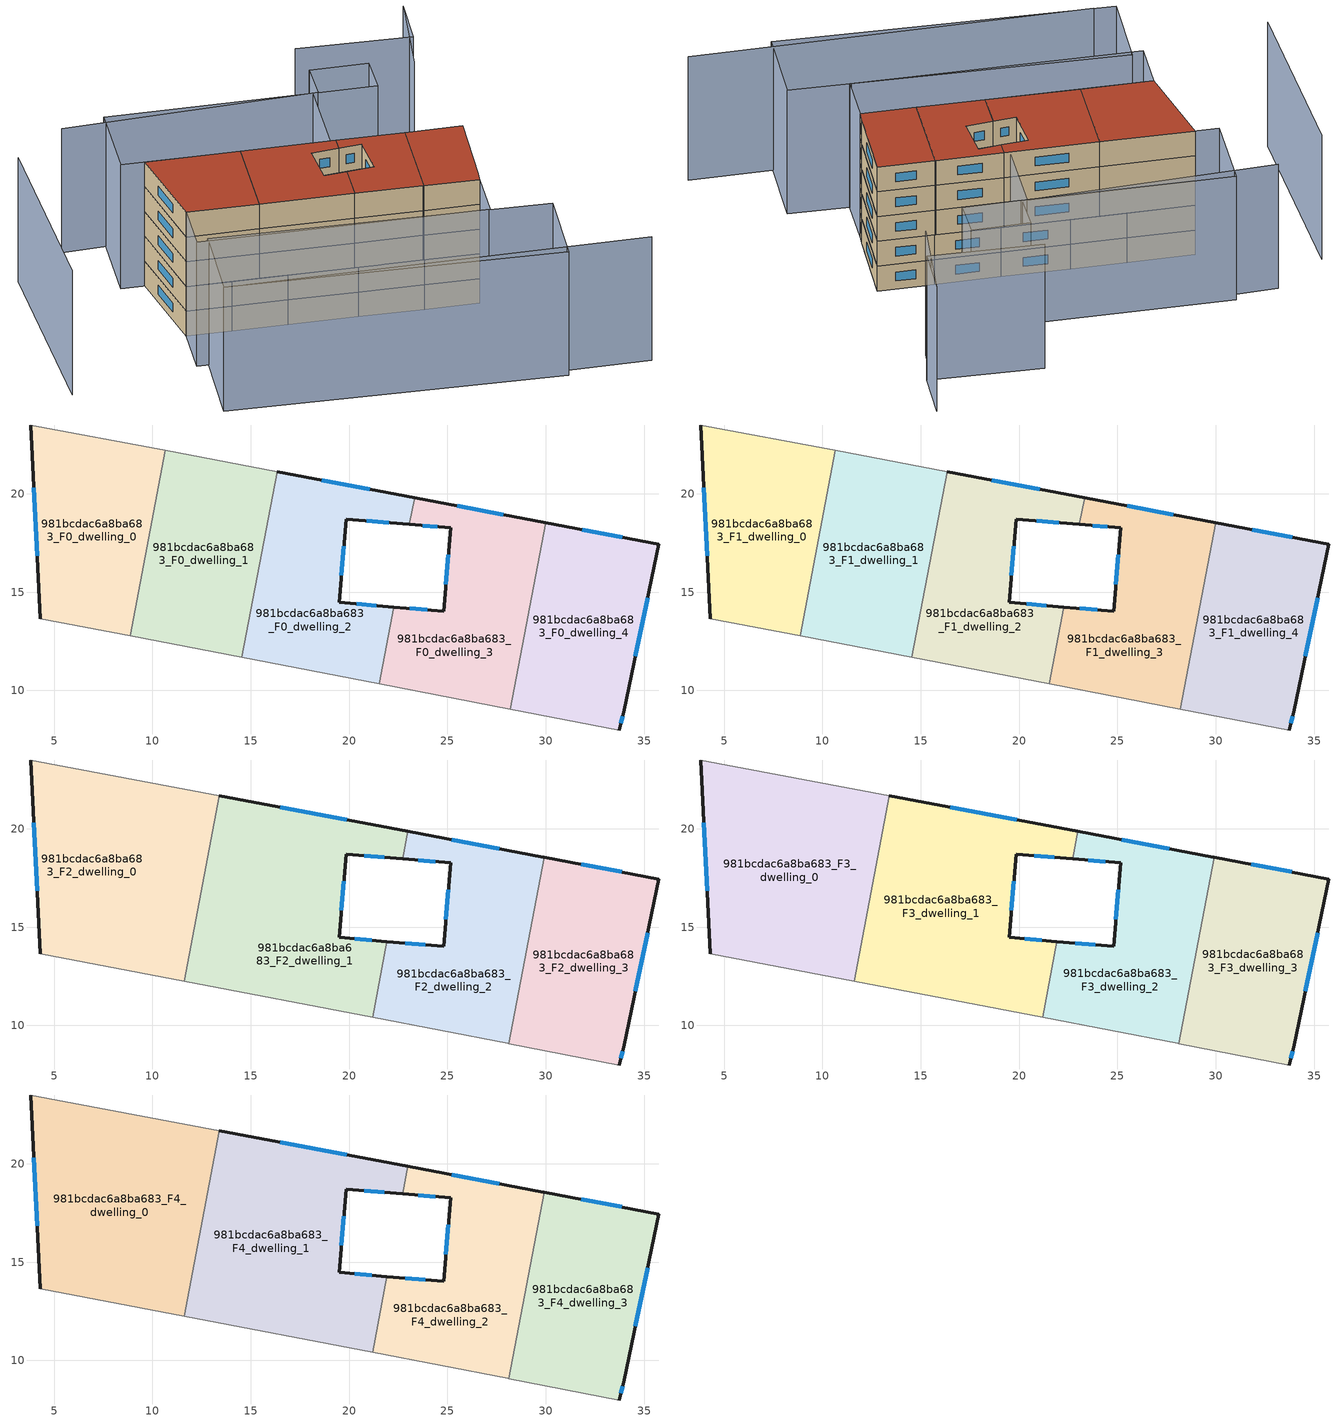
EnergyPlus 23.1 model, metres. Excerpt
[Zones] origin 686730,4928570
981bcdac6a8ba683_F0_dwelling_0
 floor ground (EU_floor_Construction): 10.65,22.2 8.86,12.78 4.31,13.66 3.81,23.49 z0
 wall outside (EU_wall_Construction): 3.81,23.49 4.31,13.66 z0:3
 wall to 981bcdac6a8ba683_F0_dwelling_1 (EU_wall_Construction): 8.86,12.78 10.65,22.2 z0:3
 wall adiabatic (EU_wall_Construction): 4.31,13.66 8.86,12.78 / 10.65,22.2 3.81,23.49 z0:3
 window (EU_Window_Construction): 3.97,20.31 4.14,16.85 z0.97:2.03
981bcdac6a8ba683_F0_dwelling_1
 floor ground (EU_floor_Construction): 16.34,21.12 14.55,11.68 8.86,12.78 10.65,22.2 z0
 wall to 981bcdac6a8ba683_F0_dwelling_2 (EU_wall_Construction): 14.55,11.68 16.34,21.12 z0:3
 wall adiabatic (EU_wall_Construction): 8.86,12.78 14.55,11.68 / 16.34,21.12 10.65,22.2 z0:3
981bcdac6a8ba683_F0_dwelling_2
 floor ground (EU_floor_Construction): 23.32,19.8 23.07,18.44 19.85,18.71 19.5,14.47 22.27,14.24 21.53,10.34 14.55,11.68 16.34,21.12 z0
 wall outside (EU_wall_Construction): 22.27,14.24 19.5,14.47 19.85,18.71 23.07,18.44 / 23.32,19.8 16.34,21.12 z0:3
 wall to 981bcdac6a8ba683_F0_dwelling_3 (EU_wall_Construction): 23.07,18.44 23.32,19.8 / 21.53,10.34 22.27,14.24 z0:3
 wall adiabatic (EU_wall_Construction): 14.55,11.68 21.53,10.34 z0:3
 window (EU_Window_Construction): 20.89,18.63 22.02,18.53 / 19.61,15.85 19.74,17.34 / 21.37,14.32 20.4,14.4 / 21.06,20.23 18.6,20.69 z0.97:2.03
981bcdac6a8ba683_F0_dwelling_3
 floor ground (EU_floor_Construction): 30,18.53 28.2,9.06 21.53,10.34 22.27,14.24 24.8,14.02 25.16,18.26 23.07,18.44 23.32,19.8 z0
 wall outside (EU_wall_Construction): 23.07,18.44 25.16,18.26 24.8,14.02 22.27,14.24 / 30,18.53 23.32,19.8 z0:3
 wall to 981bcdac6a8ba683_F0_dwelling_4 (EU_wall_Construction): 28.2,9.06 30,18.53 z0:3
 wall adiabatic (EU_wall_Construction): 21.53,10.34 28.2,9.06 z0:3
 window (EU_Window_Construction): 25.04,16.89 24.92,15.4 / 23.75,18.38 24.48,18.32 / 27.83,18.94 25.49,19.39 / 23.98,14.09 23.09,14.17 z0.97:2.03
981bcdac6a8ba683_F0_dwelling_4
 floor ground (EU_floor_Construction): 35.75,17.44 33.98,9.01 33.74,7.99 28.2,9.06 30,18.53 z0
 wall outside (EU_wall_Construction): 33.74,7.99 33.98,9.01 35.75,17.44 30,18.53 z0:3
 wall adiabatic (EU_wall_Construction): 28.2,9.06 33.74,7.99 z0:3
 window (EU_Window_Construction): 33.88,17.8 31.86,18.18 / 34.55,11.75 35.17,14.71 / 33.82,8.32 33.9,8.68 z0.97:2.03
981bcdac6a8ba683_F1_dwelling_0
 floor to 981bcdac6a8ba683_F0_dwelling_0 (EU_floor_Construction): 10.65,22.2 8.86,12.78 4.31,13.66 3.81,23.49 z3
 wall outside (EU_wall_Construction): 3.81,23.49 4.31,13.66 z3:6
 wall to 981bcdac6a8ba683_F1_dwelling_1 (EU_wall_Construction): 8.86,12.78 10.65,22.2 z3:6
 wall adiabatic (EU_wall_Construction): 4.31,13.66 8.86,12.78 / 10.65,22.2 3.81,23.49 z3:6
 window (EU_Window_Construction): 3.97,20.31 4.14,16.85 z3.97:5.03
981bcdac6a8ba683_F1_dwelling_1
 floor to 981bcdac6a8ba683_F0_dwelling_1 (EU_floor_Construction): 16.34,21.12 14.55,11.68 8.86,12.78 10.65,22.2 z3
 wall to 981bcdac6a8ba683_F1_dwelling_2 (EU_wall_Construction): 14.55,11.68 16.34,21.12 z3:6
 wall adiabatic (EU_wall_Construction): 8.86,12.78 14.55,11.68 / 16.34,21.12 10.65,22.2 z3:6
 ceiling adiabatic (EU_roof_Construction): 11.61,12.25 13.4,21.68 10.65,22.2 8.86,12.78 z6
981bcdac6a8ba683_F1_dwelling_2
 floor to 981bcdac6a8ba683_F0_dwelling_2 (EU_floor_Construction): 23.32,19.8 23.07,18.44 19.85,18.71 19.5,14.47 22.27,14.24 21.53,10.34 14.55,11.68 16.34,21.12 z3
 wall outside (EU_wall_Construction): 22.27,14.24 19.5,14.47 19.85,18.71 23.07,18.44 / 23.32,19.8 16.34,21.12 z3:6
 wall to 981bcdac6a8ba683_F1_dwelling_3 (EU_wall_Construction): 23.07,18.44 23.32,19.8 / 21.53,10.34 22.27,14.24 z3:6
 wall adiabatic (EU_wall_Construction): 14.55,11.68 21.53,10.34 z3:6
 window (EU_Window_Construction): 20.89,18.63 22.02,18.53 / 19.61,15.85 19.74,17.34 / 21.37,14.32 20.4,14.4 / 21.06,20.23 18.6,20.69 z3.97:5.03
981bcdac6a8ba683_F1_dwelling_3
 floor to 981bcdac6a8ba683_F0_dwelling_3 (EU_floor_Construction): 30,18.53 28.2,9.06 21.53,10.34 22.27,14.24 24.8,14.02 25.16,18.26 23.07,18.44 23.32,19.8 z3
 wall outside (EU_wall_Construction): 23.07,18.44 25.16,18.26 24.8,14.02 22.27,14.24 / 30,18.53 23.32,19.8 z3:6
 wall to 981bcdac6a8ba683_F1_dwelling_4 (EU_wall_Construction): 28.2,9.06 30,18.53 z3:6
 wall adiabatic (EU_wall_Construction): 21.53,10.34 28.2,9.06 z3:6
 window (EU_Window_Construction): 25.04,16.89 24.92,15.4 / 23.75,18.38 24.48,18.32 / 27.83,18.94 25.49,19.39 / 23.98,14.09 23.09,14.17 z3.97:5.03
981bcdac6a8ba683_F1_dwelling_4
 floor to 981bcdac6a8ba683_F0_dwelling_4 (EU_floor_Construction): 35.75,17.44 33.98,9.01 33.74,7.99 28.2,9.06 30,18.53 z3
 wall outside (EU_wall_Construction): 33.74,7.99 33.98,9.01 35.75,17.44 30,18.53 z3:6
 wall adiabatic (EU_wall_Construction): 28.2,9.06 33.74,7.99 z3:6
 window (EU_Window_Construction): 33.88,17.8 31.86,18.18 / 34.55,11.75 35.17,14.71 / 33.82,8.32 33.9,8.68 z3.97:5.03
981bcdac6a8ba683_F2_dwelling_0
 floor to 981bcdac6a8ba683_F1_dwelling_0 (EU_floor_Construction): 10.65,22.2 8.86,12.78 4.31,13.66 3.81,23.49 z6
 floor adiabatic (EU_floor_Construction): 13.4,21.68 11.61,12.25 8.86,12.78 10.65,22.2 z6
 wall outside (EU_wall_Construction): 3.81,23.49 4.31,13.66 z6:9
 wall adiabatic (EU_wall_Construction): 13.4,21.68 3.81,23.49 / 4.31,13.66 11.61,12.25 z6:9
 wall to 981bcdac6a8ba683_F2_dwelling_1 (EU_wall_Construction): 11.61,12.25 13.4,21.68 z6:9
 window (EU_Window_Construction): 3.97,20.31 4.14,16.85 z6.97:8.03
981bcdac6a8ba683_F2_dwelling_1
 floor to 981bcdac6a8ba683_F1_dwelling_2 (EU_floor_Construction): 22.99,19.86 22.72,18.47 19.85,18.71 19.5,14.47 21.93,14.27 21.19,10.41 14.55,11.69 16.34,21.12 z6
 floor to 981bcdac6a8ba683_F1_dwelling_1 (EU_floor_Construction): 16.34,21.12 14.55,11.69 11.61,12.25 13.4,21.68 z6
 wall outside (EU_wall_Construction): 21.93,14.27 19.5,14.47 19.85,18.71 22.72,18.47 / 22.99,19.86 13.4,21.68 z6:9
 wall to 981bcdac6a8ba683_F2_dwelling_2 (EU_wall_Construction): 21.19,10.41 21.93,14.27 / 22.72,18.47 22.99,19.86 z6:9
 wall adiabatic (EU_wall_Construction): 11.61,12.25 21.19,10.41 z6:9
 window (EU_Window_Construction): 20.78,18.64 21.79,18.55 / 19.61,15.85 19.74,17.34 / 21.14,14.33 20.29,14.41 / 19.88,20.45 16.51,21.09 z6.97:8.03
981bcdac6a8ba683_F2_dwelling_2
 floor to 981bcdac6a8ba683_F1_dwelling_2 (EU_floor_Construction): 23.32,19.8 23.07,18.44 22.72,18.47 22.99,19.86 z6; 22.27,14.24 21.53,10.34 21.19,10.41 21.93,14.27 z6
 floor to 981bcdac6a8ba683_F1_dwelling_3 (EU_floor_Construction): 29.91,18.55 28.11,9.08 28.06,9.08 21.53,10.34 22.27,14.24 24.8,14.02 25.16,18.26 23.07,18.44 23.32,19.8 z6
 wall outside (EU_wall_Construction): 22.72,18.47 25.16,18.26 24.8,14.02 21.93,14.27 / 29.91,18.55 29.86,18.56 22.99,19.86 z6:9
 wall adiabatic (EU_wall_Construction): 21.19,10.41 28.06,9.08 28.11,9.08 z6:9
 wall to 981bcdac6a8ba683_F2_dwelling_3 (EU_wall_Construction): 28.11,9.08 29.91,18.55 z6:9
 window (EU_Window_Construction): 23.87,14.1 22.86,14.19 / 25.04,16.89 24.92,15.4 / 23.51,18.4 24.37,18.33 / 27.63,18.98 25.21,19.44 z6.97:8.03
981bcdac6a8ba683_F2_dwelling_3
 floor to 981bcdac6a8ba683_F1_dwelling_4 (EU_floor_Construction): 35.75,17.44 33.98,9.01 33.74,7.99 28.2,9.06 30,18.53 z6
 floor to 981bcdac6a8ba683_F1_dwelling_3 (EU_floor_Construction): 30,18.53 28.2,9.06 28.11,9.08 29.91,18.55 z6
 wall outside (EU_wall_Construction): 33.74,7.99 33.98,9.01 35.75,17.44 29.91,18.55 z6:9
 wall adiabatic (EU_wall_Construction): 28.11,9.08 33.74,7.99 z6:9
 window (EU_Window_Construction): 33.82,8.32 33.9,8.68 / 33.86,17.8 31.8,18.19 / 34.55,11.75 35.17,14.71 z6.97:8.03
981bcdac6a8ba683_F3_dwelling_0
 floor to 981bcdac6a8ba683_F2_dwelling_0 (EU_floor_Construction): 13.4,21.68 11.61,12.25 4.31,13.66 3.81,23.49 z9
 wall outside (EU_wall_Construction): 3.81,23.49 4.31,13.66 z9:12
 wall adiabatic (EU_wall_Construction): 13.4,21.68 3.81,23.49 / 4.31,13.66 11.61,12.25 z9:12
 wall to 981bcdac6a8ba683_F3_dwelling_1 (EU_wall_Construction): 11.61,12.25 13.4,21.68 z9:12
 window (EU_Window_Construction): 3.97,20.31 4.14,16.85 z9.97:11.03
981bcdac6a8ba683_F3_dwelling_1
 floor to 981bcdac6a8ba683_F2_dwelling_1 (EU_floor_Construction): 22.99,19.86 22.72,18.47 19.85,18.71 19.5,14.47 21.93,14.27 21.19,10.41 11.61,12.25 13.4,21.68 z9
 wall outside (EU_wall_Construction): 21.93,14.27 19.5,14.47 19.85,18.71 22.72,18.47 / 22.99,19.86 13.4,21.68 z9:12
 wall to 981bcdac6a8ba683_F3_dwelling_2 (EU_wall_Construction): 21.19,10.41 21.93,14.27 / 22.72,18.47 22.99,19.86 z9:12
 wall adiabatic (EU_wall_Construction): 11.61,12.25 21.19,10.41 z9:12
 window (EU_Window_Construction): 20.78,18.64 21.79,18.55 / 19.61,15.85 19.74,17.34 / 21.14,14.33 20.29,14.41 / 19.88,20.45 16.51,21.09 z9.97:11.03
981bcdac6a8ba683_F3_dwelling_2
 floor to 981bcdac6a8ba683_F2_dwelling_2 (EU_floor_Construction): 29.86,18.56 29.91,18.55 28.11,9.08 28.06,9.08 21.19,10.41 21.93,14.27 24.8,14.02 25.16,18.26 22.72,18.47 22.99,19.86 z9
 wall outside (EU_wall_Construction): 22.72,18.47 25.16,18.26 24.8,14.02 21.93,14.27 / 29.91,18.55 29.86,18.56 22.99,19.86 z9:12
 wall adiabatic (EU_wall_Construction): 21.19,10.41 28.06,9.08 28.11,9.08 z9:12
 wall to 981bcdac6a8ba683_F3_dwelling_3 (EU_wall_Construction): 28.11,9.08 29.91,18.55 z9:12
 window (EU_Window_Construction): 23.87,14.1 22.86,14.19 / 25.04,16.89 24.92,15.4 / 23.51,18.4 24.37,18.33 / 27.63,18.98 25.21,19.44 z9.97:11.03
981bcdac6a8ba683_F3_dwelling_3
 floor to 981bcdac6a8ba683_F2_dwelling_3 (EU_floor_Construction): 35.75,17.44 33.98,9.01 33.74,7.99 28.11,9.08 29.91,18.55 z9
 wall outside (EU_wall_Construction): 33.74,7.99 33.98,9.01 35.75,17.44 29.91,18.55 z9:12
 wall adiabatic (EU_wall_Construction): 28.11,9.08 33.74,7.99 z9:12
 window (EU_Window_Construction): 33.82,8.32 33.9,8.68 / 33.86,17.8 31.8,18.19 / 34.55,11.75 35.17,14.71 z9.97:11.03
981bcdac6a8ba683_F4_dwelling_0
 floor to 981bcdac6a8ba683_F3_dwelling_0 (EU_floor_Construction): 13.4,21.68 11.61,12.25 4.31,13.66 3.81,23.49 z12
 wall outside (EU_wall_Construction): 3.81,23.49 4.31,13.66 z12:15
 wall adiabatic (EU_wall_Construction): 13.4,21.68 3.81,23.49 / 4.31,13.66 11.61,12.25 z12:15
 wall to 981bcdac6a8ba683_F4_dwelling_1 (EU_wall_Construction): 11.61,12.25 13.4,21.68 z12:15
 window (EU_Window_Construction): 3.97,20.31 4.14,16.85 z12.97:14.03
 roof outside (EU_roof_Construction): 11.61,12.25 13.4,21.68 3.81,23.49 4.31,13.66 z15
981bcdac6a8ba683_F4_dwelling_1
 floor to 981bcdac6a8ba683_F3_dwelling_1 (EU_floor_Construction): 22.99,19.86 22.72,18.47 19.85,18.71 19.5,14.47 21.93,14.27 21.19,10.41 11.61,12.25 13.4,21.68 z12
 wall outside (EU_wall_Construction): 21.93,14.27 19.5,14.47 19.85,18.71 22.72,18.47 / 22.99,19.86 13.4,21.68 z12:15
 wall to 981bcdac6a8ba683_F4_dwelling_2 (EU_wall_Construction): 21.19,10.41 21.93,14.27 / 22.72,18.47 22.99,19.86 z12:15
 wall adiabatic (EU_wall_Construction): 11.61,12.25 21.19,10.41 z12:15
 window (EU_Window_Construction): 20.78,18.64 21.79,18.55 / 19.61,15.85 19.74,17.34 / 21.14,14.33 20.29,14.41 / 19.88,20.45 16.51,21.09 z12.97:14.03
 roof outside (EU_roof_Construction): 21.19,10.41 21.93,14.27 19.5,14.47 19.85,18.71 22.72,18.47 22.99,19.86 13.4,21.68 11.61,12.25 z15
981bcdac6a8ba683_F4_dwelling_2
 floor to 981bcdac6a8ba683_F3_dwelling_2 (EU_floor_Construction): 29.86,18.56 29.91,18.55 28.11,9.08 28.06,9.08 21.19,10.41 21.93,14.27 24.8,14.02 25.16,18.26 22.72,18.47 22.99,19.86 z12
 wall outside (EU_wall_Construction): 22.72,18.47 25.16,18.26 24.8,14.02 21.93,14.27 / 29.91,18.55 29.86,18.56 22.99,19.86 z12:15
 wall adiabatic (EU_wall_Construction): 21.19,10.41 28.06,9.08 28.11,9.08 z12:15
 wall to 981bcdac6a8ba683_F4_dwelling_3 (EU_wall_Construction): 28.11,9.08 29.91,18.55 z12:15
 window (EU_Window_Construction): 23.87,14.1 22.86,14.19 / 25.04,16.89 24.92,15.4 / 23.51,18.4 24.37,18.33 / 27.63,18.98 25.21,19.44 z12.97:14.03
 roof outside (EU_roof_Construction): 28.11,9.08 29.91,18.55 29.86,18.56 22.99,19.86 22.72,18.47 25.16,18.26 24.8,14.02 21.93,14.27 21.19,10.41 28.06,9.08 z15
981bcdac6a8ba683_F4_dwelling_3
 floor to 981bcdac6a8ba683_F3_dwelling_3 (EU_floor_Construction): 35.75,17.44 33.98,9.01 33.74,7.99 28.11,9.08 29.91,18.55 z12
 wall outside (EU_wall_Construction): 33.74,7.99 33.98,9.01 35.75,17.44 29.91,18.55 z12:15
 wall adiabatic (EU_wall_Construction): 28.11,9.08 33.74,7.99 z12:15
 window (EU_Window_Construction): 33.82,8.32 33.9,8.68 / 33.86,17.8 31.8,18.19 / 34.55,11.75 35.17,14.71 z12.97:14.03
 roof outside (EU_roof_Construction): 33.74,7.99 33.98,9.01 35.75,17.44 29.91,18.55 28.11,9.08 z15
shading: 24.62,28.4 -1.65,32.09 / 5.01,-0.52 45.88,-7.89 / -7.64,28.98 -10.16,8.33 / 35.52,29.8 38.23,39.43 / 38.25,39.44 37.12,34 / 37.12,34 25.33,36.45 / 4.56,8.51 38.92,1.36 / 38.92,1.36 37.13,-7.23 / 37.13,-7.23 2.77,-0.08 / 2.77,-0.08 4.56,8.51 / 4.3,13.66 33.74,7.99 / 33.74,7.99 32.72,2.66 / 32.72,2.66 3.28,8.32 / 3.28,8.32 4.3,13.66 / 3.02,32.46 24.02,28.5 / 24.02,28.5 22.41,19.97 / 22.41,19.97 1.42,23.92 / 1.42,23.92 3.02,32.46 / 25.24,32.39 31.24,31.34 / 31.24,31.34 30.53,27.3 / 30.53,27.3 24.53,28.36 / 24.53,28.36 25.24,32.39 z0:15
[Building]
EU S2 Campaign: North Axis=0; Terrain=City; Solar Distribution=FullExterior
[Site:Location]
Bologna: Latitude=44.5; Longitude=11.25; Time Zone=1; Elevation=37
[SizingPeriod:WeatherFileDays]
AnnualSizingPeriod: Begin Month=1; Begin Day of Month=1; End Month=12; End Day of Month=31; Day of Week for Start Day=Monday; Use Weather File Daylight Saving Period=No; Use Weather File Rain and Snow Indicators=No
[MATERIAL]
EU_InternalMass_Material: Roughness=MediumRough; Thickness=0.1; Conductivity=1; Density=1800; Specific Heat=900; Thermal Absorptance=0.9; Solar Absorptance=0.7; Visible Absorptance=0.7
[MATERIAL:NOMASS] Roughness=MediumRough; Thermal Absorptance=0.9; Solar Absorptance=0.7; Visible Absorptance=0.7
Name | Thermal Resistance
EU_wall_NoMass | 0.779417
EU_roof_NoMass | 0.435466
EU_floor_NoMass | 0.588222
[WINDOWMATERIAL:SIMPLEGLAZINGSYSTEM]
EU_Window_SimpleGlazing: UFactor=5.16242; Solar Heat Gain Coefficient=0.85; Visible Transmittance=0.85
[CONSTRUCTION]
EU_wall_Construction: EU_wall_NoMass
EU_roof_Construction: EU_roof_NoMass
EU_floor_Construction: EU_floor_NoMass
EU_Window_Construction: EU_Window_SimpleGlazing
EU_InternalMass_Construction: EU_InternalMass_Material
[ZONE] Type=1; Multiplier=1; Ceiling Height=autocalculate; Floor Area=autocalculate; Part of Total Floor Area=Yes
Name | Volume
981bcdac6a8ba683_F0_dwelling_0; 981bcdac6a8ba683_F1_dwelling_0 | 166.709
981bcdac6a8ba683_F2_dwelling_0; 981bcdac6a8ba683_F3_dwelling_0; 981bcdac6a8ba683_F4_dwelling_0 | 247.231
981bcdac6a8ba683_F0_dwelling_1; 981bcdac6a8ba683_F1_dwelling_1; 981bcdac6a8ba683_F0_dwelling_4; 981bcdac6a8ba683_F1_dwelling_4 | 166.706
981bcdac6a8ba683_F2_dwelling_1; 981bcdac6a8ba683_F3_dwelling_1; 981bcdac6a8ba683_F4_dwelling_1 | 247.366
981bcdac6a8ba683_F0_dwelling_2; 981bcdac6a8ba683_F1_dwelling_2 | 166.704
981bcdac6a8ba683_F2_dwelling_2; 981bcdac6a8ba683_F3_dwelling_2; 981bcdac6a8ba683_F4_dwelling_2 | 169.641
981bcdac6a8ba683_F0_dwelling_3; 981bcdac6a8ba683_F1_dwelling_3 | 166.711
981bcdac6a8ba683_F2_dwelling_3; 981bcdac6a8ba683_F3_dwelling_3; 981bcdac6a8ba683_F4_dwelling_3 | 169.324
[INTERNALMASS] Construction=EU_InternalMass_Construction
Name | Zone or ZoneList | Surface Area
981bcdac6a8ba683_F0_dwelling_0_EU_InternalMass | 981bcdac6a8ba683_F0_dwelling_0 | 55.5694
981bcdac6a8ba683_F0_dwelling_1_EU_InternalMass | 981bcdac6a8ba683_F0_dwelling_1 | 55.5683
981bcdac6a8ba683_F0_dwelling_2_EU_InternalMass | 981bcdac6a8ba683_F0_dwelling_2 | 55.5683
981bcdac6a8ba683_F0_dwelling_3_EU_InternalMass | 981bcdac6a8ba683_F0_dwelling_3 | 55.5698
981bcdac6a8ba683_F0_dwelling_4_EU_InternalMass | 981bcdac6a8ba683_F0_dwelling_4 | 55.569
981bcdac6a8ba683_F1_dwelling_0_EU_InternalMass | 981bcdac6a8ba683_F1_dwelling_0 | 55.5694
981bcdac6a8ba683_F1_dwelling_1_EU_InternalMass | 981bcdac6a8ba683_F1_dwelling_1 | 55.5683
981bcdac6a8ba683_F1_dwelling_2_EU_InternalMass | 981bcdac6a8ba683_F1_dwelling_2 | 55.5683
981bcdac6a8ba683_F1_dwelling_3_EU_InternalMass | 981bcdac6a8ba683_F1_dwelling_3 | 55.5698
981bcdac6a8ba683_F1_dwelling_4_EU_InternalMass | 981bcdac6a8ba683_F1_dwelling_4 | 55.569
981bcdac6a8ba683_F2_dwelling_0_EU_InternalMass | 981bcdac6a8ba683_F2_dwelling_0 | 82.4053
981bcdac6a8ba683_F2_dwelling_1_EU_InternalMass | 981bcdac6a8ba683_F2_dwelling_1 | 82.4592
981bcdac6a8ba683_F2_dwelling_2_EU_InternalMass | 981bcdac6a8ba683_F2_dwelling_2 | 56.5415
981bcdac6a8ba683_F2_dwelling_3_EU_InternalMass | 981bcdac6a8ba683_F2_dwelling_3 | 56.4448
981bcdac6a8ba683_F3_dwelling_0_EU_InternalMass | 981bcdac6a8ba683_F3_dwelling_0 | 82.4053
981bcdac6a8ba683_F3_dwelling_1_EU_InternalMass | 981bcdac6a8ba683_F3_dwelling_1 | 82.4592
981bcdac6a8ba683_F3_dwelling_2_EU_InternalMass | 981bcdac6a8ba683_F3_dwelling_2 | 56.5415
981bcdac6a8ba683_F3_dwelling_3_EU_InternalMass | 981bcdac6a8ba683_F3_dwelling_3 | 56.4448
981bcdac6a8ba683_F4_dwelling_0_EU_InternalMass | 981bcdac6a8ba683_F4_dwelling_0 | 82.4053
981bcdac6a8ba683_F4_dwelling_1_EU_InternalMass | 981bcdac6a8ba683_F4_dwelling_1 | 82.4592
981bcdac6a8ba683_F4_dwelling_2_EU_InternalMass | 981bcdac6a8ba683_F4_dwelling_2 | 56.5415
981bcdac6a8ba683_F4_dwelling_3_EU_InternalMass | 981bcdac6a8ba683_F4_dwelling_3 | 56.4448
[OTHEREQUIPMENT] Fuel Type=Electricity; Design Level Calculation Method=Watts/Area; Power per Zone Floor Area=1; Fraction Latent=0; Fraction Radiant=0; Fraction Lost=0; Carbon Dioxide Generation Rate=0; EndUse Subcategory=EU_Step8_InternalGains
Name | Zone or ZoneList or Space or SpaceList | Schedule
EU_Step8_InternalGain_981bcdac6a8ba683_F0_dwelling_0_f000 | 981bcdac6a8ba683_F0_dwelling_0 | EU_Step8_GainSchedule_981bcdac6a8ba683_F0_dwelling_0_f000
EU_Step8_InternalGain_981bcdac6a8ba683_F0_dwelling_1_f000 | 981bcdac6a8ba683_F0_dwelling_1 | EU_Step8_GainSchedule_981bcdac6a8ba683_F0_dwelling_1_f000
EU_Step8_InternalGain_981bcdac6a8ba683_F0_dwelling_2_f000 | 981bcdac6a8ba683_F0_dwelling_2 | EU_Step8_GainSchedule_981bcdac6a8ba683_F0_dwelling_2_f000
EU_Step8_InternalGain_981bcdac6a8ba683_F0_dwelling_3_f000 | 981bcdac6a8ba683_F0_dwelling_3 | EU_Step8_GainSchedule_981bcdac6a8ba683_F0_dwelling_3_f000
EU_Step8_InternalGain_981bcdac6a8ba683_F0_dwelling_4_f000 | 981bcdac6a8ba683_F0_dwelling_4 | EU_Step8_GainSchedule_981bcdac6a8ba683_F0_dwelling_4_f000
EU_Step8_InternalGain_981bcdac6a8ba683_F1_dwelling_0_f000 | 981bcdac6a8ba683_F1_dwelling_0 | EU_Step8_GainSchedule_981bcdac6a8ba683_F1_dwelling_0_f000
EU_Step8_InternalGain_981bcdac6a8ba683_F1_dwelling_1_f000 | 981bcdac6a8ba683_F1_dwelling_1 | EU_Step8_GainSchedule_981bcdac6a8ba683_F1_dwelling_1_f000
EU_Step8_InternalGain_981bcdac6a8ba683_F1_dwelling_2_f000 | 981bcdac6a8ba683_F1_dwelling_2 | EU_Step8_GainSchedule_981bcdac6a8ba683_F1_dwelling_2_f000
EU_Step8_InternalGain_981bcdac6a8ba683_F1_dwelling_3_f000 | 981bcdac6a8ba683_F1_dwelling_3 | EU_Step8_GainSchedule_981bcdac6a8ba683_F1_dwelling_3_f000
EU_Step8_InternalGain_981bcdac6a8ba683_F1_dwelling_4_f000 | 981bcdac6a8ba683_F1_dwelling_4 | EU_Step8_GainSchedule_981bcdac6a8ba683_F1_dwelling_4_f000
EU_Step8_InternalGain_981bcdac6a8ba683_F2_dwelling_0_f000 | 981bcdac6a8ba683_F2_dwelling_0 | EU_Step8_GainSchedule_981bcdac6a8ba683_F2_dwelling_0_f000
EU_Step8_InternalGain_981bcdac6a8ba683_F2_dwelling_1_f000 | 981bcdac6a8ba683_F2_dwelling_1 | EU_Step8_GainSchedule_981bcdac6a8ba683_F2_dwelling_1_f000
EU_Step8_InternalGain_981bcdac6a8ba683_F2_dwelling_2_f000 | 981bcdac6a8ba683_F2_dwelling_2 | EU_Step8_GainSchedule_981bcdac6a8ba683_F2_dwelling_2_f000
EU_Step8_InternalGain_981bcdac6a8ba683_F2_dwelling_3_f000 | 981bcdac6a8ba683_F2_dwelling_3 | EU_Step8_GainSchedule_981bcdac6a8ba683_F2_dwelling_3_f000
EU_Step8_InternalGain_981bcdac6a8ba683_F3_dwelling_0_f000 | 981bcdac6a8ba683_F3_dwelling_0 | EU_Step8_GainSchedule_981bcdac6a8ba683_F3_dwelling_0_f000
EU_Step8_InternalGain_981bcdac6a8ba683_F3_dwelling_1_f000 | 981bcdac6a8ba683_F3_dwelling_1 | EU_Step8_GainSchedule_981bcdac6a8ba683_F3_dwelling_1_f000
EU_Step8_InternalGain_981bcdac6a8ba683_F3_dwelling_2_f000 | 981bcdac6a8ba683_F3_dwelling_2 | EU_Step8_GainSchedule_981bcdac6a8ba683_F3_dwelling_2_f000
EU_Step8_InternalGain_981bcdac6a8ba683_F3_dwelling_3_f000 | 981bcdac6a8ba683_F3_dwelling_3 | EU_Step8_GainSchedule_981bcdac6a8ba683_F3_dwelling_3_f000
EU_Step8_InternalGain_981bcdac6a8ba683_F4_dwelling_0_f000 | 981bcdac6a8ba683_F4_dwelling_0 | EU_Step8_GainSchedule_981bcdac6a8ba683_F4_dwelling_0_f000
EU_Step8_InternalGain_981bcdac6a8ba683_F4_dwelling_1_f000 | 981bcdac6a8ba683_F4_dwelling_1 | EU_Step8_GainSchedule_981bcdac6a8ba683_F4_dwelling_1_f000
EU_Step8_InternalGain_981bcdac6a8ba683_F4_dwelling_2_f000 | 981bcdac6a8ba683_F4_dwelling_2 | EU_Step8_GainSchedule_981bcdac6a8ba683_F4_dwelling_2_f000
EU_Step8_InternalGain_981bcdac6a8ba683_F4_dwelling_3_f000 | 981bcdac6a8ba683_F4_dwelling_3 | EU_Step8_GainSchedule_981bcdac6a8ba683_F4_dwelling_3_f000
[ZONEVENTILATION:DESIGNFLOWRATE] Schedule=EU_AlwaysOn; Design Flow Rate Calculation Method=AirChanges/Hour; Air Changes per Hour=0.712058; Ventilation Type=Natural; Fan Pressure Rise=0; Fan Total Efficiency=1; Constant Term Coefficient=1; Temperature Term Coefficient=0; Velocity Term Coefficient=0; Velocity Squared Term Coefficient=0; Minimum Indoor Temperature=-100; Maximum Indoor Temperature=100; Delta Temperature=-100; Minimum Outdoor Temperature=-100; Maximum Outdoor Temperature=100; Maximum Wind Speed=40
Name | Zone or ZoneList or Space or SpaceList
EU_ConstantAir_981bcdac6a8ba683_F0_dwelling_0 | 981bcdac6a8ba683_F0_dwelling_0
EU_ConstantAir_981bcdac6a8ba683_F0_dwelling_1 | 981bcdac6a8ba683_F0_dwelling_1
EU_ConstantAir_981bcdac6a8ba683_F0_dwelling_2 | 981bcdac6a8ba683_F0_dwelling_2
EU_ConstantAir_981bcdac6a8ba683_F0_dwelling_3 | 981bcdac6a8ba683_F0_dwelling_3
EU_ConstantAir_981bcdac6a8ba683_F0_dwelling_4 | 981bcdac6a8ba683_F0_dwelling_4
EU_ConstantAir_981bcdac6a8ba683_F1_dwelling_0 | 981bcdac6a8ba683_F1_dwelling_0
EU_ConstantAir_981bcdac6a8ba683_F1_dwelling_1 | 981bcdac6a8ba683_F1_dwelling_1
EU_ConstantAir_981bcdac6a8ba683_F1_dwelling_2 | 981bcdac6a8ba683_F1_dwelling_2
EU_ConstantAir_981bcdac6a8ba683_F1_dwelling_3 | 981bcdac6a8ba683_F1_dwelling_3
EU_ConstantAir_981bcdac6a8ba683_F1_dwelling_4 | 981bcdac6a8ba683_F1_dwelling_4
EU_ConstantAir_981bcdac6a8ba683_F2_dwelling_0 | 981bcdac6a8ba683_F2_dwelling_0
EU_ConstantAir_981bcdac6a8ba683_F2_dwelling_1 | 981bcdac6a8ba683_F2_dwelling_1
EU_ConstantAir_981bcdac6a8ba683_F2_dwelling_2 | 981bcdac6a8ba683_F2_dwelling_2
EU_ConstantAir_981bcdac6a8ba683_F2_dwelling_3 | 981bcdac6a8ba683_F2_dwelling_3
EU_ConstantAir_981bcdac6a8ba683_F3_dwelling_0 | 981bcdac6a8ba683_F3_dwelling_0
EU_ConstantAir_981bcdac6a8ba683_F3_dwelling_1 | 981bcdac6a8ba683_F3_dwelling_1
EU_ConstantAir_981bcdac6a8ba683_F3_dwelling_2 | 981bcdac6a8ba683_F3_dwelling_2
EU_ConstantAir_981bcdac6a8ba683_F3_dwelling_3 | 981bcdac6a8ba683_F3_dwelling_3
EU_ConstantAir_981bcdac6a8ba683_F4_dwelling_0 | 981bcdac6a8ba683_F4_dwelling_0
EU_ConstantAir_981bcdac6a8ba683_F4_dwelling_1 | 981bcdac6a8ba683_F4_dwelling_1
EU_ConstantAir_981bcdac6a8ba683_F4_dwelling_2 | 981bcdac6a8ba683_F4_dwelling_2
EU_ConstantAir_981bcdac6a8ba683_F4_dwelling_3 | 981bcdac6a8ba683_F4_dwelling_3
[HVACTEMPLATE:THERMOSTAT] Constant Heating Setpoint=20; Constant Cooling Setpoint=50
EU_HeatOnly_981bcdac6a8ba683_F0_dwelling_0; EU_HeatOnly_981bcdac6a8ba683_F0_dwelling_1; EU_HeatOnly_981bcdac6a8ba683_F0_dwelling_2; EU_HeatOnly_981bcdac6a8ba683_F0_dwelling_3; EU_HeatOnly_981bcdac6a8ba683_F0_dwelling_4; EU_HeatOnly_981bcdac6a8ba683_F1_dwelling_0; EU_HeatOnly_981bcdac6a8ba683_F1_dwelling_1; EU_HeatOnly_981bcdac6a8ba683_F1_dwelling_2; EU_HeatOnly_981bcdac6a8ba683_F1_dwelling_3; EU_HeatOnly_981bcdac6a8ba683_F1_dwelling_4; EU_HeatOnly_981bcdac6a8ba683_F2_dwelling_0; EU_HeatOnly_981bcdac6a8ba683_F2_dwelling_1; EU_HeatOnly_981bcdac6a8ba683_F2_dwelling_2; EU_HeatOnly_981bcdac6a8ba683_F2_dwelling_3; EU_HeatOnly_981bcdac6a8ba683_F3_dwelling_0; EU_HeatOnly_981bcdac6a8ba683_F3_dwelling_1; EU_HeatOnly_981bcdac6a8ba683_F3_dwelling_2; EU_HeatOnly_981bcdac6a8ba683_F3_dwelling_3; EU_HeatOnly_981bcdac6a8ba683_F4_dwelling_0; EU_HeatOnly_981bcdac6a8ba683_F4_dwelling_1; EU_HeatOnly_981bcdac6a8ba683_F4_dwelling_2; EU_HeatOnly_981bcdac6a8ba683_F4_dwelling_3
[HVACTEMPLATE:ZONE:IDEALLOADSAIRSYSTEM] System Availability Schedule=EU_AlwaysOn; Maximum Heating Supply Air Temperature=50; Minimum Cooling Supply Air Temperature=13; Maximum Heating Supply Air Humidity Ratio=0.0156; Minimum Cooling Supply Air Humidity Ratio=0.0077; Heating Limit=NoLimit; Cooling Limit=NoLimit; Heating Availability Schedule=EU_AlwaysOn; Cooling Availability Schedule=EU_CoolingOff; Dehumidification Control Type=ConstantSensibleHeatRatio; Cooling Sensible Heat Ratio=0.7; Dehumidification Setpoint=60; Humidification Control Type=None; Humidification Setpoint=30; Outdoor Air Method=None; Outdoor Air Flow Rate per Person=0.00944; Outdoor Air Flow Rate per Zone Floor Area=0; Outdoor Air Flow Rate per Zone=0; Demand Controlled Ventilation Type=None; Outdoor Air Economizer Type=NoEconomizer; Heat Recovery Type=None; Sensible Heat Recovery Effectiveness=0.7; Latent Heat Recovery Effectiveness=0.65
Name | Template Thermostat
981bcdac6a8ba683_F0_dwelling_0 | EU_HeatOnly_981bcdac6a8ba683_F0_dwelling_0
981bcdac6a8ba683_F0_dwelling_1 | EU_HeatOnly_981bcdac6a8ba683_F0_dwelling_1
981bcdac6a8ba683_F0_dwelling_2 | EU_HeatOnly_981bcdac6a8ba683_F0_dwelling_2
981bcdac6a8ba683_F0_dwelling_3 | EU_HeatOnly_981bcdac6a8ba683_F0_dwelling_3
981bcdac6a8ba683_F0_dwelling_4 | EU_HeatOnly_981bcdac6a8ba683_F0_dwelling_4
981bcdac6a8ba683_F1_dwelling_0 | EU_HeatOnly_981bcdac6a8ba683_F1_dwelling_0
981bcdac6a8ba683_F1_dwelling_1 | EU_HeatOnly_981bcdac6a8ba683_F1_dwelling_1
981bcdac6a8ba683_F1_dwelling_2 | EU_HeatOnly_981bcdac6a8ba683_F1_dwelling_2
981bcdac6a8ba683_F1_dwelling_3 | EU_HeatOnly_981bcdac6a8ba683_F1_dwelling_3
981bcdac6a8ba683_F1_dwelling_4 | EU_HeatOnly_981bcdac6a8ba683_F1_dwelling_4
981bcdac6a8ba683_F2_dwelling_0 | EU_HeatOnly_981bcdac6a8ba683_F2_dwelling_0
981bcdac6a8ba683_F2_dwelling_1 | EU_HeatOnly_981bcdac6a8ba683_F2_dwelling_1
981bcdac6a8ba683_F2_dwelling_2 | EU_HeatOnly_981bcdac6a8ba683_F2_dwelling_2
981bcdac6a8ba683_F2_dwelling_3 | EU_HeatOnly_981bcdac6a8ba683_F2_dwelling_3
981bcdac6a8ba683_F3_dwelling_0 | EU_HeatOnly_981bcdac6a8ba683_F3_dwelling_0
981bcdac6a8ba683_F3_dwelling_1 | EU_HeatOnly_981bcdac6a8ba683_F3_dwelling_1
981bcdac6a8ba683_F3_dwelling_2 | EU_HeatOnly_981bcdac6a8ba683_F3_dwelling_2
981bcdac6a8ba683_F3_dwelling_3 | EU_HeatOnly_981bcdac6a8ba683_F3_dwelling_3
981bcdac6a8ba683_F4_dwelling_0 | EU_HeatOnly_981bcdac6a8ba683_F4_dwelling_0
981bcdac6a8ba683_F4_dwelling_1 | EU_HeatOnly_981bcdac6a8ba683_F4_dwelling_1
981bcdac6a8ba683_F4_dwelling_2 | EU_HeatOnly_981bcdac6a8ba683_F4_dwelling_2
981bcdac6a8ba683_F4_dwelling_3 | EU_HeatOnly_981bcdac6a8ba683_F4_dwelling_3
[SIZING:ZONE] Zone Cooling Design Supply Air Temperature Input Method=SupplyAirTemperature; Zone Cooling Design Supply Air Temperature=13; Zone Heating Design Supply Air Temperature Input Method=SupplyAirTemperature; Zone Heating Design Supply Air Temperature=50; Zone Cooling Design Supply Air Humidity Ratio=0.008; Zone Heating Design Supply Air Humidity Ratio=0.008; Cooling Design Air Flow Method=DesignDay; Cooling Design Air Flow Rate=0; Cooling Minimum Air Flow per Zone Floor Area=0.000762; Cooling Minimum Air Flow=0; Cooling Minimum Air Flow Fraction=0.2; Heating Design Air Flow Method=DesignDay; Heating Design Air Flow Rate=0; Heating Maximum Air Flow per Zone Floor Area=0.002032; Heating Maximum Air Flow=0.141576; Heating Maximum Air Flow Fraction=0.3; Account for Dedicated Outdoor Air System=No; Dedicated Outdoor Air System Control Strategy=NeutralSupplyAir; Dedicated Outdoor Air Low Setpoint Temperature for Design=autosize; Dedicated Outdoor Air High Setpoint Temperature for Design=autosize; Zone Load Sizing Method=Sensible Load Only No Latent Load; Zone Latent Cooling Design Supply Air Humidity Ratio Input Method=HumidityRatioDifference; Zone Cooling Design Supply Air Humidity Ratio Difference=0.005; Zone Latent Heating Design Supply Air Humidity Ratio Input Method=HumidityRatioDifference; Zone Humidification Design Supply Air Humidity Ratio Difference=0.005
981bcdac6a8ba683_F0_dwelling_0; 981bcdac6a8ba683_F0_dwelling_1; 981bcdac6a8ba683_F0_dwelling_2; 981bcdac6a8ba683_F0_dwelling_3; 981bcdac6a8ba683_F0_dwelling_4; 981bcdac6a8ba683_F1_dwelling_0; 981bcdac6a8ba683_F1_dwelling_1; 981bcdac6a8ba683_F1_dwelling_2; 981bcdac6a8ba683_F1_dwelling_3; 981bcdac6a8ba683_F1_dwelling_4; 981bcdac6a8ba683_F2_dwelling_0; 981bcdac6a8ba683_F2_dwelling_1; 981bcdac6a8ba683_F2_dwelling_2; 981bcdac6a8ba683_F2_dwelling_3; 981bcdac6a8ba683_F3_dwelling_0; 981bcdac6a8ba683_F3_dwelling_1; 981bcdac6a8ba683_F3_dwelling_2; 981bcdac6a8ba683_F3_dwelling_3; 981bcdac6a8ba683_F4_dwelling_0; 981bcdac6a8ba683_F4_dwelling_1; 981bcdac6a8ba683_F4_dwelling_2; 981bcdac6a8ba683_F4_dwelling_3
[SCHEDULE:CONSTANT]
Name | Hourly Value
EU_AlwaysOn | 1
EU_CoolingOff | 0
[SCHEDULE:FILE] Column Number=1; Rows to Skip at Top=0; Number of Hours of Data=8760; Column Separator=Comma; Interpolate to Timestep=No; Minutes per Item=60; Adjust Schedule for Daylight Savings=Yes
Name | File
EU_Step8_GainSchedule_981bcdac6a8ba683_F0_dwelling_0_f000 | ../../schedules/981bcdac6a8ba683/981bcdac6a8ba683_F0_dwelling_0_f000_gain.csv
EU_Step8_GainSchedule_981bcdac6a8ba683_F0_dwelling_1_f000 | ../../schedules/981bcdac6a8ba683/981bcdac6a8ba683_F0_dwelling_1_f000_gain.csv
EU_Step8_GainSchedule_981bcdac6a8ba683_F0_dwelling_2_f000 | ../../schedules/981bcdac6a8ba683/981bcdac6a8ba683_F0_dwelling_2_f000_gain.csv
EU_Step8_GainSchedule_981bcdac6a8ba683_F0_dwelling_3_f000 | ../../schedules/981bcdac6a8ba683/981bcdac6a8ba683_F0_dwelling_3_f000_gain.csv
EU_Step8_GainSchedule_981bcdac6a8ba683_F0_dwelling_4_f000 | ../../schedules/981bcdac6a8ba683/981bcdac6a8ba683_F0_dwelling_4_f000_gain.csv
EU_Step8_GainSchedule_981bcdac6a8ba683_F1_dwelling_0_f000 | ../../schedules/981bcdac6a8ba683/981bcdac6a8ba683_F1_dwelling_0_f000_gain.csv
EU_Step8_GainSchedule_981bcdac6a8ba683_F1_dwelling_1_f000 | ../../schedules/981bcdac6a8ba683/981bcdac6a8ba683_F1_dwelling_1_f000_gain.csv
EU_Step8_GainSchedule_981bcdac6a8ba683_F1_dwelling_2_f000 | ../../schedules/981bcdac6a8ba683/981bcdac6a8ba683_F1_dwelling_2_f000_gain.csv
EU_Step8_GainSchedule_981bcdac6a8ba683_F1_dwelling_3_f000 | ../../schedules/981bcdac6a8ba683/981bcdac6a8ba683_F1_dwelling_3_f000_gain.csv
EU_Step8_GainSchedule_981bcdac6a8ba683_F1_dwelling_4_f000 | ../../schedules/981bcdac6a8ba683/981bcdac6a8ba683_F1_dwelling_4_f000_gain.csv
EU_Step8_GainSchedule_981bcdac6a8ba683_F2_dwelling_0_f000 | ../../schedules/981bcdac6a8ba683/981bcdac6a8ba683_F2_dwelling_0_f000_gain.csv
EU_Step8_GainSchedule_981bcdac6a8ba683_F2_dwelling_1_f000 | ../../schedules/981bcdac6a8ba683/981bcdac6a8ba683_F2_dwelling_1_f000_gain.csv
EU_Step8_GainSchedule_981bcdac6a8ba683_F2_dwelling_2_f000 | ../../schedules/981bcdac6a8ba683/981bcdac6a8ba683_F2_dwelling_2_f000_gain.csv
EU_Step8_GainSchedule_981bcdac6a8ba683_F2_dwelling_3_f000 | ../../schedules/981bcdac6a8ba683/981bcdac6a8ba683_F2_dwelling_3_f000_gain.csv
EU_Step8_GainSchedule_981bcdac6a8ba683_F3_dwelling_0_f000 | ../../schedules/981bcdac6a8ba683/981bcdac6a8ba683_F3_dwelling_0_f000_gain.csv
EU_Step8_GainSchedule_981bcdac6a8ba683_F3_dwelling_1_f000 | ../../schedules/981bcdac6a8ba683/981bcdac6a8ba683_F3_dwelling_1_f000_gain.csv
EU_Step8_GainSchedule_981bcdac6a8ba683_F3_dwelling_2_f000 | ../../schedules/981bcdac6a8ba683/981bcdac6a8ba683_F3_dwelling_2_f000_gain.csv
EU_Step8_GainSchedule_981bcdac6a8ba683_F3_dwelling_3_f000 | ../../schedules/981bcdac6a8ba683/981bcdac6a8ba683_F3_dwelling_3_f000_gain.csv
EU_Step8_GainSchedule_981bcdac6a8ba683_F4_dwelling_0_f000 | ../../schedules/981bcdac6a8ba683/981bcdac6a8ba683_F4_dwelling_0_f000_gain.csv
EU_Step8_GainSchedule_981bcdac6a8ba683_F4_dwelling_1_f000 | ../../schedules/981bcdac6a8ba683/981bcdac6a8ba683_F4_dwelling_1_f000_gain.csv
EU_Step8_GainSchedule_981bcdac6a8ba683_F4_dwelling_2_f000 | ../../schedules/981bcdac6a8ba683/981bcdac6a8ba683_F4_dwelling_2_f000_gain.csv
EU_Step8_GainSchedule_981bcdac6a8ba683_F4_dwelling_3_f000 | ../../schedules/981bcdac6a8ba683/981bcdac6a8ba683_F4_dwelling_3_f000_gain.csv
